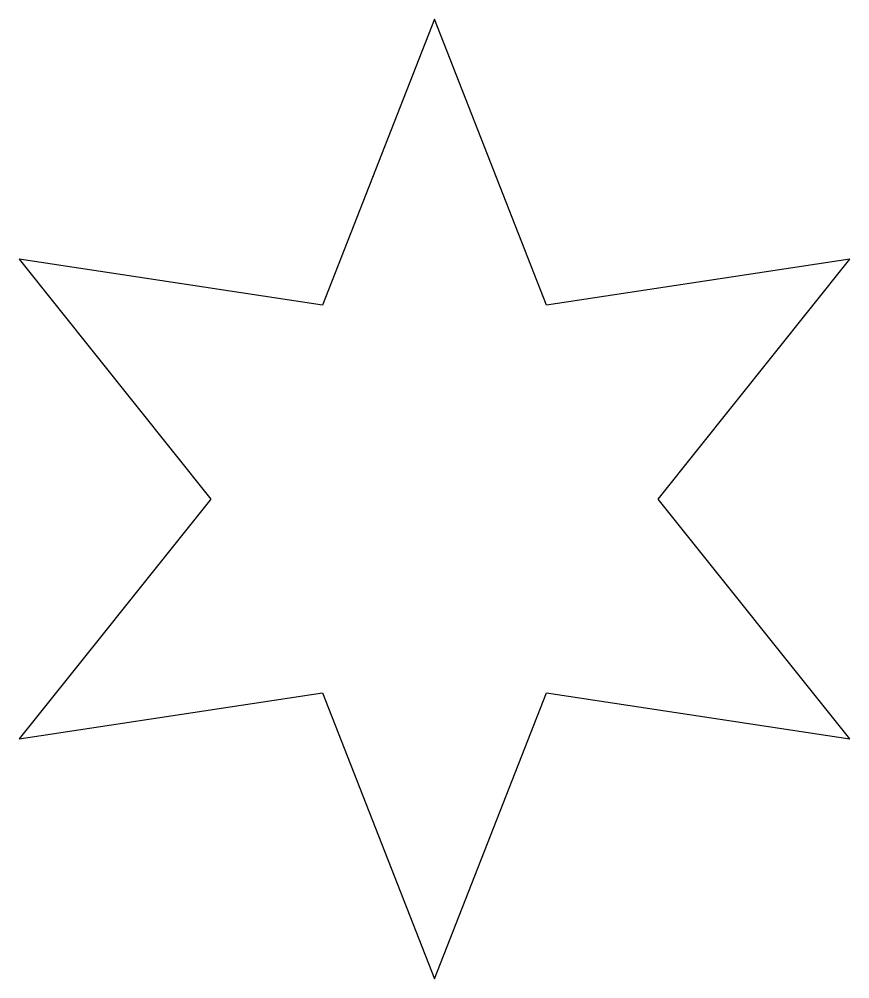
# Model space of a CAD drawing. Header units: metres. Extents: x 2 to 28, y 0 to 30.
import ezdxf

# ---------------------------------------------------------------- set-up
doc = ezdxf.new("R2010")
doc.units = ezdxf.units.M
doc.layers.add('BOUNDARY', color=7, linetype='Continuous')

msp = doc.modelspace()

# ---------------------------------------------------------------- linework, layer by layer
at = {"layer": 'BOUNDARY'}
msp.add_lwpolyline([(15, 0), (18.5, 8.938), (27.99, 7.5), (22, 15), (27.99, 22.5), (18.5, 21.062), (15, 30), (11.5, 21.062), (2.01, 22.5), (8, 15), (2.01, 7.5), (11.5, 8.938)], close=True, dxfattribs=at)

doc.saveas('drawing.dxf')
